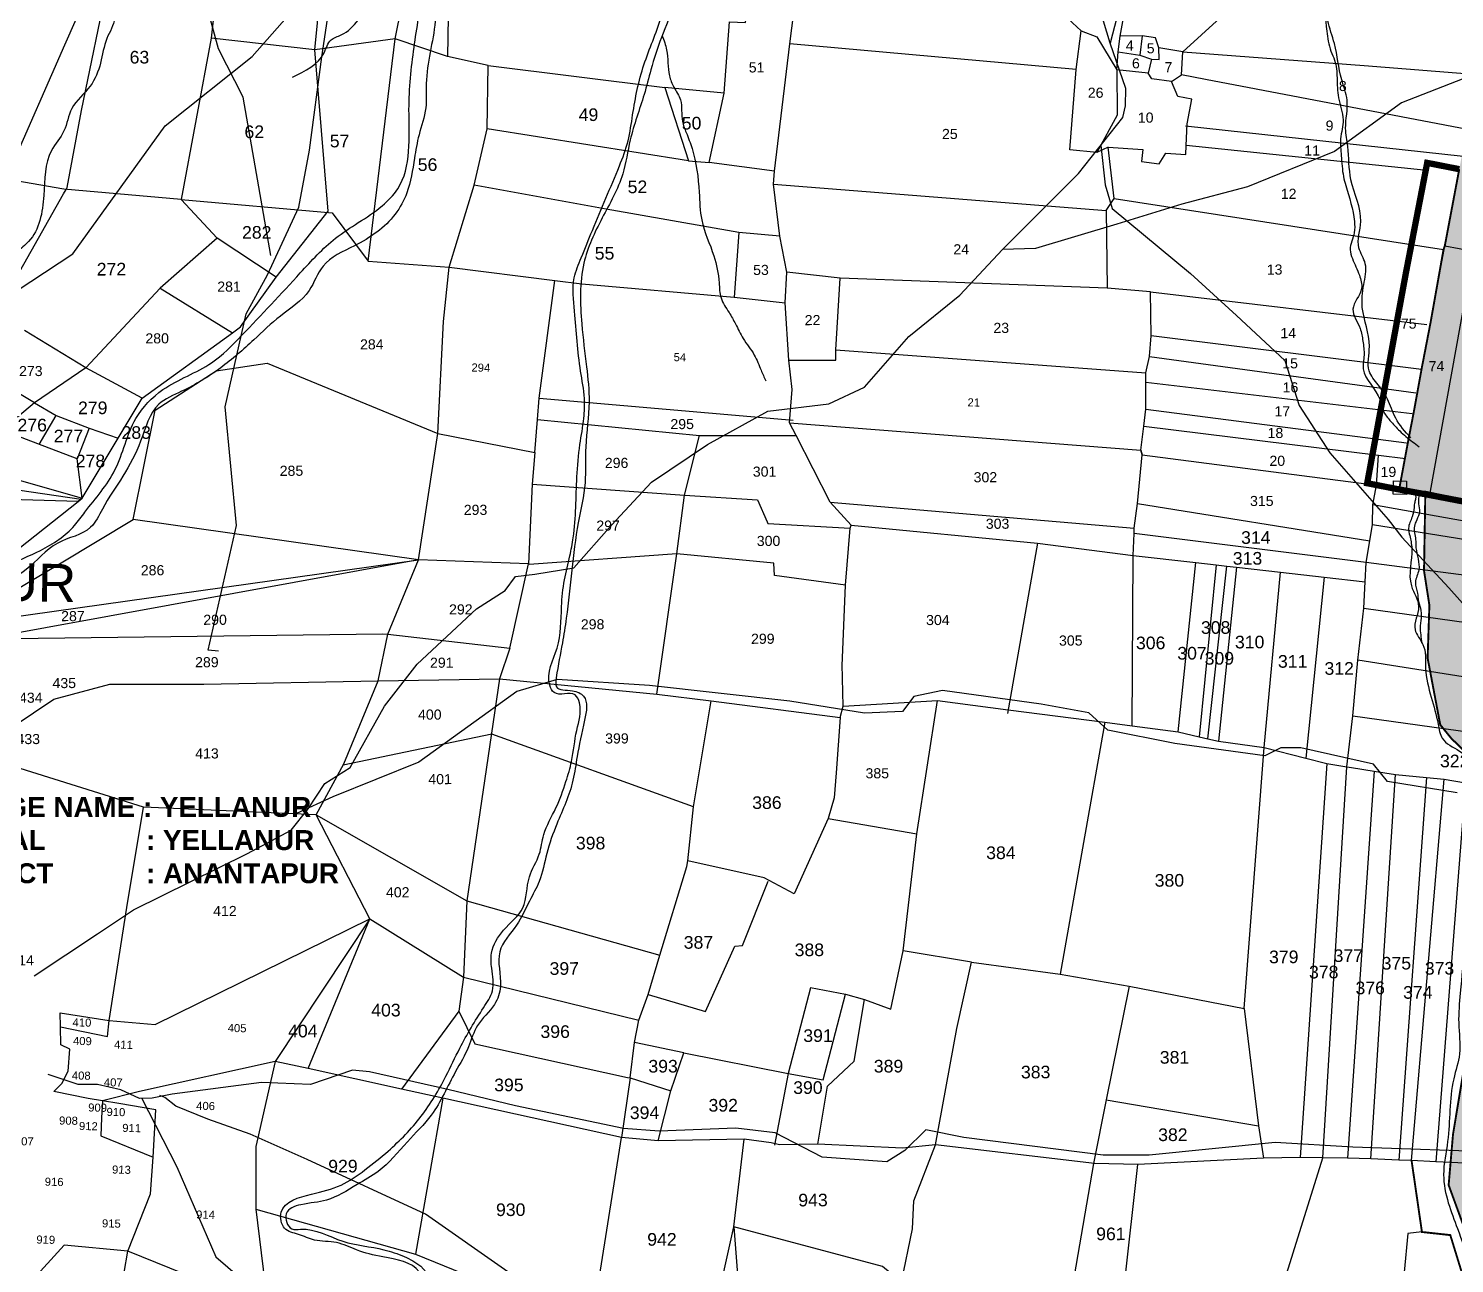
# Model space of a CAD drawing. Header units: inches. Extents: x 182366 to 215308, y 1619047 to 1632624.
# Drawn here: x 185116 to 187374, y 1626081 to 1628037 of the extents above; entities that cross this region are included whole.
import ezdxf
from ezdxf.enums import TextEntityAlignment as Align

# ---------------------------------------------------------------- set-up
doc = ezdxf.new("R2010")
doc.units = ezdxf.units.IN
doc.header["$MEASUREMENT"] = 0
doc.linetypes.add('HIDDEN2', pattern=[0.1875, 0.125, -0.0625])
for name, color, linetype in [('PLOT', 7, 'Continuous'), ('PLOT NO', 7, 'Continuous'), ('PLOTS', 7, 'Continuous'), ('PLOTS NO', 7, 'Continuous'), ('ROAD', 1, 'Continuous'), ('STREAM', 4, 'Continuous'), ('TEXT', 1, 'Continuous'), ('VILLAGE BOUNDARY', 5, 'Continuous'), ('VILLAGE BOUNDRY STONES', 1, 'Continuous'), ('WUA2', 3, 'Continuous')]:
    doc.layers.add(name, color=color, linetype=linetype)
doc.styles.get("Standard").update_dxf_attribs({"font": 'arial.ttf'})
pattern_1 = [(45, (0, 0), (-0.088388347648, 0.088388347648), [])]

msp = doc.modelspace()

# ---------------------------------------------------------------- hatches: boundary and pattern name
at = {"layer": 'PLOTS NO', "true_color": 0xa953a0}
h = msp.add_hatch(dxfattribs=at)
h.set_pattern_fill('ANSI31', color=215)
h.set_pattern_definition(pattern_1)
h.paths.add_polyline_path([(188071.8, 1627160.1), (187960.7, 1627178.8), (187892.1, 1627190.6), (187859.8, 1627195.8), (187790.5, 1627207.6), (187704, 1627226.2), (187660.3, 1627234.4), (187581.4, 1627250.8), (187559.9, 1627254.8), (187475.2, 1627272.7), (187421.6, 1627281.7), (187334.3, 1627298.5), (187286.5, 1627307.7), (187295.6, 1627356.6), (187300.3, 1627381.9), (187309.2, 1627427.8), (187315.4, 1627461.9), (187322.1, 1627498.9), (187336.2, 1627571.9), (187356.7, 1627687.4), (187358.7, 1627693), (187381.6, 1627814.6), (187385.5, 1627835.4), (187414.3, 1627987), (187429.3, 1628067.3), (187405.4, 1628127), (187408.2, 1628147.5), (187321.9, 1628169.2), (187144.4, 1628212.7), (187146.1, 1628260.8), (187136.6, 1628287.9), (187129.5, 1628294.3), (187154.9, 1628340.6), (187172.9, 1628384.7), (187190.5, 1628409.1), (187258.4, 1628407.4), (187285.5, 1628412.8), (187308.3, 1628460.3), (187325, 1628535.2), (187354.9, 1628579.8), (187345, 1628651.1), (187338.6, 1628689.4), (187346.7, 1628723.2), (187362.5, 1628816.4), (187348.8, 1628851.4), (187331.7, 1628864.3), (187322.1, 1628918.9), (187307.1, 1628939.4), (187314.3, 1628992.1), (187340.3, 1629032.4), (187353.3, 1629057.4), (187377.8, 1629085.1), (187423.3, 1629060.2), (187529, 1629000.5), (187589.7, 1628966.5), (187617.1, 1628951.5), (187645.4, 1628936.6), (187681.1, 1628923.5), (187723.1, 1628909.6), (187742.8, 1628893.8), (187775.8, 1628875.3), (187863.7, 1628818.5), (187926.2, 1628784.7), (187976.9, 1628751.8), (188034.5, 1628689.6), (188126.9, 1628604.2), (188135.8, 1628580.4), (188153.1, 1628582.5), (188164.4, 1628554.3), (188196.5, 1628545.2), (188195.3, 1628537.2), (188296.3, 1628504.8), (188292, 1628480.2), (188268, 1628359.9), (188255.3, 1628278.3), (188267.9, 1628251.8), (188264.3, 1628235), (188253.7, 1628167.3), (188245.3, 1628142.8), (188241.4, 1628131.2), (188207.2, 1628129.4), (188201.3, 1628091.3), (188173.8, 1628093.1), (188171, 1628072.7), (188111.6, 1628082.3), (188110.3, 1628052.8), (188163.3, 1628020.5), (188211, 1628013.8)])
at = {"layer": 'PLOTS NO', "true_color": 0xafd9aa}
h = msp.add_hatch(dxfattribs=at)
h.set_pattern_fill('ANSI31', color=9)
h.set_pattern_definition(pattern_1)
h.paths.add_polyline_path([(187859.9, 1625434.1), (187587.3, 1625495.1), (187415.8, 1625529.8), (187401.5, 1625534.1), (187408.6, 1625557.7), (187412.4, 1625590.3), (187416, 1625620.2), (187419.9, 1625652.5), (187424.3, 1625689.6), (187429.1, 1625729.8), (187445.1, 1625762.6), (187437.2, 1625800.7), (187435.6, 1625838.7), (187439.6, 1625891.3), (187425.9, 1625935.9), (187412.1, 1625980.8), (187395.9, 1626033.4), (187399.1, 1626070.5), (187392.3, 1626129.8), (187364.8, 1626205.2), (187371.7, 1626285.6), (187392.4, 1626410.5), (187392.4, 1626490.8), (187399.7, 1626562.7), (187402.5, 1626695.1), (187413.9, 1626797.1), (187413.9, 1626838), (187407.8, 1626875.6), (187369.3, 1626912.5), (187351.5, 1626934.4), (187331.5, 1627040), (187334.3, 1627123.9), (187325.8, 1627178.5), (187327.9, 1627303.7), (187635.9, 1627238.8), (187831.9, 1627200.9), (188018.4, 1627168.9), (188160.1, 1627150.2), (188350.7, 1627150.6), (188379.1, 1627152.7), (188406.6, 1627350.7), (188586.5, 1627345.4), (188585.7, 1627314.6), (188572.5, 1627189), (188564.7, 1627112.7), (188481.6, 1627008.6), (188418.2, 1626933.7), (188358, 1626864), (188293.5, 1626793.5), (188269.4, 1626753), (188245, 1626706.8), (188182.4, 1626592.2), (188156.7, 1626551.3), (188155.1, 1626426.5), (188149.9, 1626153.6), (188106.5, 1626152.7), (188036.6, 1626158), (188033.9, 1626158.3), (187991.2, 1626161.5), (187976.3, 1626162.6), (187957.2, 1626164.1), (187940.1, 1626165.4), (187815.7, 1626180.6), (187773.3, 1626191.8), (187728.7, 1626199.7), (187686, 1626207.3), (187634.5, 1626216.5), (187569, 1626225), (187566.1, 1626007), (187720, 1625988.9), (187707.1, 1625923.4), (187706.5, 1625913.6), (187700.1, 1625898.3), (187682.3, 1625867.7), (187671, 1625833.5), (187663.5, 1625810.8), (187655.6, 1625775.6), (187649.4, 1625762.3), (187643.9, 1625738.2), (187641.6, 1625728), (187632.9, 1625689.7), (187623.4, 1625652.6), (187619.8, 1625638.2), (187614.6, 1625617.6), (187613.2, 1625603), (187872.4, 1625535.6), (187874.1, 1625534.7)])

# ---------------------------------------------------------------- linework, layer by layer
at = {"layer": 'PLOT'}
for points in [[(187460.7, 1627980.4), (187404.3, 1627684.9), (187334.3, 1627298.5)], [(187286.4, 1627307.2), (187358.7, 1627693), (187381.6, 1627814.6)], [(187358.7, 1627693), (187404.3, 1627684.9)]]:
    msp.add_lwpolyline(points, dxfattribs=at)
at = {"layer": 'PLOTS'}
for points in [[(185003.4, 1627137.2), (185194.6, 1627288.4), (185200.7, 1627293.3), (185257.8, 1627388.3), (185296, 1627451.8), (185438.9, 1627555.6), (185451.5, 1627564.9), (185507.9, 1627643.7), (185590.3, 1627748.2), (185569.3, 1628003.5), (185611.1, 1628426.4), (186037.4, 1629103.2)], [(185851.7, 1629099.1), (185451.9, 1628446.2), (185405.3, 1628022.3)], [(187439.1, 1627869), (186980, 1627956.9), (186941.5, 1627964.3), (186943.6, 1628000.3), (186906.1, 1628007), (186900.8, 1628022.8), (186879.3, 1628025.8), (186844.8, 1628025.2), (186869.4, 1628162.8), (186890.4, 1628341.7), (186903.1, 1628749.5)], [(185930.7, 1628603.6), (186021.7, 1628563.8), (186219.5, 1628505.8), (186249.1, 1628498.5), (186252.9, 1628491.8), (186332.1, 1628456.5), (186499.9, 1628284), (186699.8, 1628248.4), (186797.9, 1628198.9), (186869.4, 1628162.8), (186972.1, 1628140.2), (187150.7, 1628189.6), (186943.6, 1628000.3), (187230.9, 1627978.8), (187410.6, 1627964.4)], [(185056.6, 1627573.2), (185171.2, 1627775.3), (185175.4, 1627782.6), (185177.1, 1627785.6), (185199.9, 1627907.8), (185242.7, 1628115), (185312.2, 1628417.5), (185325.6, 1628468.4)], [(185654, 1627669), (185696.5, 1628021.2), (185760.3, 1628338.1)], [(185831.2, 1628287.7), (185783.1, 1628213.8), (185779.5, 1627993.3)], [(186297.3, 1627811.6), (186193.8, 1627825.2), (186217.5, 1627934.8), (186225.9, 1628048), (186251.4, 1628046.9), (186263.9, 1628131.4), (186279.2, 1628192.3)], [(186111, 1626983), (186142.3, 1627205.2), (186154.5, 1627298.3), (186178.4, 1627392.5), (186331.4, 1627392.7), (186321.1, 1627412.7), (186325.2, 1627465.4), (186319.9, 1627512.1), (186314.2, 1627602.8), (186316.7, 1627651.2), (186305.9, 1627708.4), (186295.4, 1627791), (186297.3, 1627811.6), (186321.3, 1628013.2), (186342.2, 1628175)], [(186755.2, 1628059.1), (186782.9, 1628033.8), (186807.8, 1628024), (186839.5, 1627971.8), (186839.7, 1627900.3), (186807.6, 1627841.1), (186764.9, 1627845.1), (186774.7, 1627972.3), (186782.9, 1628033.8)], [(185571.2, 1626791.6), (185615, 1626872.5), (185669.7, 1627003.8), (185685.1, 1627078.2), (185733.4, 1627195.9), (185764.1, 1627395.6), (185773.3, 1627573.4), (185782, 1627659.2), (185821.6, 1627789.4), (185842.2, 1627878.7), (185843.8, 1627979.1), (185779.5, 1627993.3), (185696.5, 1628021.2), (185569.3, 1628003.5), (185405.3, 1628022.3), (185357.5, 1627766.4), (185171.9, 1627782.9), (184955.2, 1627820.6)], [(186925.7, 1627953.7), (186894.6, 1627957.6), (186888.7, 1627966.8), (186839.5, 1627971.8), (186841.3, 1628000.5), (186844.8, 1628025.2)], [(186879.3, 1628025.8), (186875.7, 1627995.4)], [(186774.7, 1627972.3), (186321.3, 1628013.2)], [(186841.3, 1628000.5), (186875.7, 1627995.4), (186894.4, 1627989), (186888.7, 1627966.8)], [(186894.4, 1627989), (186906.2, 1627988.3), (186906.1, 1628007)], [(185843.8, 1627979.1), (186123.3, 1627944)], [(186825.8, 1627849.5), (186880.3, 1627845.9), (186878.2, 1627826.8), (186906.3, 1627823.2), (186916.7, 1627839.8), (186948.4, 1627837.9), (186949.4, 1627852.2), (186950.7, 1627886.7), (186958, 1627925.7), (186935.8, 1627929.7), (186925.7, 1627953.7), (186941.5, 1627964.3)], [(186217.5, 1627934.8), (186123.3, 1627944), (186161.2, 1627828), (186193.8, 1627825.2)], [(186948.1, 1627883.3), (187387.6, 1627835.2)], [(186161.2, 1627828), (185842.2, 1627878.7)], [(186295.4, 1627791), (186822.2, 1627749.2), (186835, 1627768), (186825.8, 1627849.5), (186807.6, 1627841.1)], [(187330.5, 1627812.7), (187330.5, 1627812.7), (186949.4, 1627852.2)], [(186241, 1627714.1), (186030.4, 1627751.1), (185821.6, 1627789.4)], [(185357.5, 1627766.4), (185597, 1627745.2), (185654, 1627669), (185782, 1627659.2), (185949.5, 1627638.1), (185992.1, 1627632.8), (186233.5, 1627611.8), (186314.2, 1627602.8)], [(185507.9, 1627643.7), (185414.7, 1627705.2), (185357.5, 1627766.4)], [(186822.2, 1627749.2), (186824, 1627626.1)], [(186835, 1627768), (187356.7, 1627687.4)], [(185414.7, 1627705.2), (185324.5, 1627626), (185206.9, 1627499.9), (185125.1, 1627444.2), (185098.4, 1627421.6)], [(186305.9, 1627708.4), (186241, 1627714.1), (186233.5, 1627611.8)], [(184949.6, 1627050.6), (185002.2, 1627092.5), (185167.4, 1627191.1), (185281.8, 1627259.4), (185316.2, 1627432.8), (185413.3, 1627494.9), (185494, 1627507.3), (185764.1, 1627395.6), (185917.5, 1627365.6), (185921.9, 1627418.3), (185924.7, 1627451.8), (185949.5, 1627638.1)], [(186863.5, 1626932.7), (186865, 1627202.8), (186866.6, 1627237.3), (186867, 1627246), (186871.9, 1627285.2), (186879.7, 1627362.3), (186877.6, 1627369.4), (186882.2, 1627407.3), (186885.5, 1627434.5), (186885.3, 1627476.7), (186885.2, 1627492.1), (186891, 1627518), (186893.6, 1627550.6), (186892.9, 1627620.4), (186824, 1627626.1), (186401.3, 1627641.9), (186316.7, 1627651.2)], [(186319.9, 1627512.1), (186394.3, 1627511.8), (186394.3, 1627528.6), (186401.3, 1627641.9)], [(185324.5, 1627626), (185438.9, 1627555.6)], [(186892.9, 1627620.4), (187330.4, 1627568.3)], [(185296, 1627451.8), (185206.9, 1627499.9), (185109.5, 1627559.3)], [(187321.7, 1627497.5), (186893.6, 1627550.6)], [(186394.3, 1627528.6), (186885.2, 1627492.1)], [(185125.1, 1627444.2), (185049.2, 1627490), (185028.3, 1627515.6), (184942.9, 1627442.6), (184876.8, 1627490.2)], [(186891, 1627518), (187312.9, 1627460.4)], [(187306.8, 1627427.1), (186885.3, 1627476.7)], [(185125.1, 1627444.2), (185159.9, 1627424.6), (185211.9, 1627404.2), (185257.8, 1627388.3)], [(185924.7, 1627451.8), (186326.8, 1627417)], [(186885.5, 1627434.5), (187298.2, 1627381.1)], [(185133, 1627378.6), (185159.9, 1627424.6)], [(185921.9, 1627418.3), (186178.4, 1627392.5)], [(186321.1, 1627412.7), (186877.6, 1627369.4), (186879.7, 1627362.3), (187250.6, 1627313.8), (187288.3, 1627307.4)], [(184927.5, 1627371.8), (185200.7, 1627293.3), (185192.8, 1627355.9), (185130.5, 1627379.6), (185077, 1627399.9)], [(185211.9, 1627404.2), (185192.8, 1627355.9)], [(185913.3, 1627315.7), (186154.5, 1627298.3), (186270.1, 1627290.9), (186285.7, 1627256), (186286.7, 1627253.2), (186417.3, 1627245.8), (186418.4, 1627250.6), (186385.2, 1627287.2), (186331.4, 1627392.7)], [(186882.2, 1627407.3), (187253.5, 1627361.7)], [(185917.5, 1627365.6), (185913.3, 1627315.7), (185907.5, 1627189.4), (185733.4, 1627195.9), (185281.8, 1627259.4)], [(184920.5, 1627356), (184939.7, 1627330), (185199.1, 1627292)], [(187203.8, 1626868), (187213.3, 1626948.5), (187221.2, 1627037), (187230.6, 1627119), (187232.7, 1627161), (187234.1, 1627191.3), (187239.8, 1627225.7), (187244, 1627251.7), (187244.9, 1627283.1), (187250.6, 1627313.8), (187253.5, 1627361.7), (187296.4, 1627356.5)], [(185200.7, 1627293.3), (185194.6, 1627288.4), (184960.6, 1627294.9), (184934.7, 1627299.9), (184939.7, 1627330), (184916.3, 1627333.4), (184907.9, 1627298.7)], [(186385.2, 1627287.2), (186867, 1627246)], [(186871.9, 1627285.2), (187239.8, 1627225.7)], [(187575.3, 1627223.8), (187244.9, 1627283.1)], [(187244, 1627251.7), (187572.6, 1627199)], [(186404.3, 1627027.6), (186409.5, 1627155.7), (186417.3, 1627245.8)], [(186418.4, 1627250.6), (186713.5, 1627221.9), (186865, 1627202.8), (186964.6, 1627191.5), (186996.9, 1627187.8), (187013.5, 1627185.9), (187028.9, 1627184.2), (187098.3, 1627176.3), (187167.9, 1627168.5), (187232.7, 1627161.1)], [(187234.1, 1627191.3), (186866.6, 1627237.3)], [(186713.5, 1627221.9), (186666.3, 1626952.2)], [(185002.2, 1627092.5), (185733.4, 1627195.9), (185046.6, 1627070.8), (185002.2, 1627092.5)], [(185046.6, 1627070.8), (185677, 1627078.7), (185685.1, 1627078.2), (185877.9, 1627055.6), (185907.5, 1627189.4)], [(186409.5, 1627155.7), (186297, 1627170.8), (186296.2, 1627190.2), (186142.3, 1627205.2), (185908.5, 1627188.3)], [(186936.3, 1626923.2), (186964.6, 1627191.5)], [(186996.9, 1627187.8), (186969.5, 1626915.1)], [(186983.4, 1626912.1), (187013.5, 1627185.9)], [(187028.9, 1627184.2), (187000.5, 1626908.4)], [(187567.1, 1627148.4), (187234.1, 1627191.3)], [(187072.7, 1626898.4), (187098.3, 1627176.3)], [(187167.9, 1627168.5), (187138.6, 1626881.6)], [(187230.6, 1627119), (187563.3, 1627072.5)], [(185877.9, 1627055.6), (185861.9, 1627007.3), (185810, 1626655.4), (185804.9, 1626534.5), (185797.3, 1626480.6), (185706.5, 1626357.2)], [(186405.7, 1626963.8), (186404.2, 1627030.3)], [(187554.7, 1626984), (187221.2, 1627037)], [(185091.8, 1626931.9), (185156.1, 1626975.1), (185244.8, 1626998.8), (185393.3, 1626998.9), (185669.7, 1627003.8), (185861.9, 1627007.3), (186111, 1626983), (186196.9, 1626972.1), (186401.3, 1626946.1), (186405.7, 1626963.8), (186555.3, 1626972.9), (186667.4, 1626958.3), (186820.5, 1626938.3), (186863.5, 1626932.7), (186936.3, 1626923.2), (186969.5, 1626915.1), (186983.4, 1626912.1), (187000.5, 1626908.4), (187072.7, 1626898.4), (187138.6, 1626881.6), (187172, 1626873.1), (187203.8, 1626868), (187211.2, 1626866.8), (187246.7, 1626861.1), (187280.4, 1626855.7), (187329.9, 1626851), (187357.5, 1626848.4), (187391.4, 1626842.3)], [(186401.3, 1626946.1), (186394.9, 1626858.3), (186391.6, 1626818.7), (186382, 1626785.7), (186328.4, 1626666.8), (186281, 1626691.7), (186160.2, 1626719.1), (186168.7, 1626804.2), (186196.9, 1626972.1)], [(186498.2, 1626051.4), (186515.8, 1626135.7), (186517.7, 1626180.3), (186552.1, 1626269), (186586.1, 1626453.3), (186609.3, 1626558.1), (186501, 1626576.5), (186522.5, 1626761.8), (186555.3, 1626972.9)], [(186820.5, 1626938.3), (186749.5, 1626539.2)], [(187213.3, 1626948.5), (187546.8, 1626902.1)], [(186168.7, 1626804.2), (185849.4, 1626919.3), (185614.4, 1626870.3)], [(187041.1, 1626484.8), (187072.7, 1626898.4)], [(185221, 1625796.5), (185273, 1626100.4), (185309.1, 1626191.1), (185313.1, 1626249.6), (185317.6, 1626324.4), (185259, 1626334.2), (185233.1, 1626338.5), (185210.3, 1626342.3), (185156.1, 1626353.3), (185168.6, 1626366), (185178.5, 1626385.8), (185181.3, 1626420.5), (185167.1, 1626427.3), (185166.4, 1626456.1), (185165.9, 1626477.9), (185243.8, 1626466.2), (185271.7, 1626644.7), (185298.2, 1626804.1), (185121.3, 1626859.4), (185072.8, 1626874.6)], [(187172, 1626873.1), (187129.8, 1626249.1)], [(187165.6, 1626248.4), (187203.8, 1626868)], [(187246.7, 1626861.1), (187204.8, 1626247.6)], [(187241.4, 1626246.9), (187280.4, 1626855.7)], [(187329.9, 1626851), (187285.8, 1626244.9)], [(187306.1, 1626244), (187357.5, 1626848.4)], [(187391.4, 1626842.3), (187344.6, 1626242.2)], [(185166.4, 1626456.1), (185241.2, 1626440.6), (185243.8, 1626466.2), (185316.4, 1626459.4), (185656.3, 1626626.8), (185571.2, 1626791.6), (185298.2, 1626804.1)], [(185571.2, 1626791.6), (185810, 1626655.4), (186115.8, 1626569.2), (186158.6, 1626709.7), (186160.2, 1626719.1)], [(186382, 1626785.7), (186522.5, 1626761.8)], [(186096.9, 1626507.2), (186187.9, 1626480.1), (186234.5, 1626583.9), (186246.3, 1626585), (186287.1, 1626686.6)], [(185656.3, 1626626.8), (185506.5, 1626401.2)], [(185558.8, 1626389.7), (185656.3, 1626626.8), (185804.9, 1626534.5), (186082.4, 1626466.4)], [(186153.7, 1626414.7), (186318.6, 1626382), (186374.4, 1626371.9), (186409.8, 1626507.8), (186439.9, 1626499.1), (186481.7, 1626483.9), (186501, 1626576.5)], [(186064.2, 1626375.9), (186068.6, 1626375), (186075.3, 1626431.2), (186082.4, 1626466.4), (186096.9, 1626507.2), (186115.8, 1626569.2)], [(186609.3, 1626558.1), (186749.5, 1626539.2), (186858.8, 1626520.4), (187041.1, 1626484.8), (187063.8, 1626299.2), (187071.7, 1626248)], [(186409.6, 1626507), (186354.4, 1626517.5), (186318.6, 1626382), (186297.1, 1626268.6)], [(186858.8, 1626520.4), (186822.7, 1626340.5), (186802.4, 1626239.6), (186771.6, 1626061.4), (186754.5, 1625975), (186777.2, 1625947), (186748.9, 1625863.7), (186690.8, 1625880.9), (186627.3, 1625960.8), (186576.5, 1625984.6)], [(186365.8, 1626269.8), (186381.2, 1626361.8), (186423.3, 1626401.5), (186439.9, 1626499.1)], [(185797.3, 1626480.6), (185822.6, 1626429.2), (186064.2, 1626375.9)], [(186113.1, 1626275.1), (186133.3, 1626354.3), (186153.7, 1626414.7), (186075.3, 1626431.2)], [(187437.6, 1626237.9), (187344.6, 1626242.2), (187306.1, 1626244), (187285.8, 1626244.9), (187241.4, 1626246.9), (187204.8, 1626247.6), (187165.6, 1626248.4), (187129.8, 1626249.1), (187071.7, 1626248), (186872.7, 1626237.9), (186803.8, 1626239.5), (186552.1, 1626269), (186499.7, 1626263.9), (186365.8, 1626269.8), (186305.4, 1626268.8), (186292.1, 1626272), (186249.1, 1626278), (186113.1, 1626275.1), (186055, 1626280.5), (185772, 1626342.8), (185706.5, 1626357.2), (185558.8, 1626389.7), (185506.5, 1626401.2), (185291.8, 1626353.7), (185233.1, 1626338.5), (185231.7, 1626311.6), (185230.3, 1626283.2), (185313.1, 1626249.6)], [(185506.5, 1626401.2), (185475.7, 1626266.1), (185476, 1626166.9), (185495.9, 1626002.6)], [(186068.6, 1626375), (186055, 1626280.5)], [(186068.6, 1626375), (186133.3, 1626354.3)], [(185772, 1626342.8), (185728.8, 1626095.6)], [(186822.7, 1626340.5), (187063.8, 1626299.2)], [(185476, 1626166.9), (185728.8, 1626095.6), (185893.5, 1626028.5), (186007.2, 1625988.4), (186010, 1625997), (186055, 1626280.5)], [(186188.6, 1625939.4), (186232.7, 1626139.2), (186249.1, 1626278)], [(187194.5, 1625812.5), (187033.1, 1625862.4), (186840.7, 1625927.1), (186851.6, 1626048.1), (186872.7, 1626237.9)], [(186930.1, 1625499.7), (186982.8, 1625695.2), (187000.9, 1625754.5), (187033.1, 1625862.4), (187071.6, 1625947.3), (187165.6, 1626248.4)], [(186232.7, 1626139.2), (186249.6, 1625919.7)], [(186499, 1625747.9), (186576.5, 1625984.6), (186519.2, 1626014.7), (186498.2, 1626051.4), (186468.2, 1626076.3), (186232.7, 1626139.2)], [(187322.5, 1626130.9), (187300.4, 1626128.7), (187294.3, 1626067.1), (187236.4, 1626065.9), (187236.4, 1625887.8), (187222.2, 1625867.7), (187194.5, 1625812.5), (187150.4, 1625596.5), (187099.9, 1625417.5), (187099.2, 1625414.9)], [(185361.9, 1626064.8), (185273, 1626100.4), (185172.2, 1626110.1), (185119, 1626051.2)]]:
    msp.add_lwpolyline(points, dxfattribs=at)
at = {"layer": 'PLOTS', "const_width": 3}
msp.add_lwpolyline([(187306.1, 1626244), (187322.5, 1626130.9), (187367.4, 1626126), (187412.1, 1625980.8), (187424.7, 1625939.9), (187439.6, 1625891.3), (187435.6, 1625838.7), (187437.2, 1625800.7), (187445.1, 1625762.6), (187429.1, 1625729.8), (187424.3, 1625689.6), (187419.9, 1625652.5), (187416, 1625620.2), (187412.4, 1625590.3), (187408.6, 1625557.7), (187401.5, 1625534.1), (187415.8, 1625529.8), (187587.3, 1625495.1), (187859.9, 1625434.1)], dxfattribs=at)
at = {"layer": 'ROAD'}
for points in [[(185499.5, 1627678), (185455.7, 1627928.7), (185416.5, 1628005), (185399.2, 1628069.2), (185395, 1628151.8), (185467.3, 1628400.5), (185437.8, 1628492.9), (185394.4, 1628591.3), (185385, 1628853), (185451.5, 1629020.7), (185477.5, 1629205.9)], [(185007.7, 1627563.1), (185186.2, 1627680.7), (185332.3, 1627883.5), (185470, 1627992.9), (185572.8, 1628110.1), (185609.1, 1628131.8), (185712.6, 1628321.3), (185740.2, 1628397.8), (185857.8, 1628578.5), (186026.2, 1628825.9), (186106.6, 1628898.8), (186154.6, 1628921.1), (186215.7, 1629011.4), (186283.7, 1629092.5)], [(186867.1, 1628770.7), (186862.1, 1628626.1), (186871.8, 1628506.3), (186882.7, 1628423.2), (186880.7, 1628325.5), (186856.4, 1628179.8), (186846, 1628081.4), (186828.8, 1628014.2)], [(185415.8, 1628561.8), (185300.2, 1628298.6), (185172.9, 1628011.3), (185086.6, 1627814.8), (184983.5, 1627710.3), (184936.9, 1627623.4), (184893.2, 1627495.2), (184869.7, 1627443.3)], [(185125, 1626536.9), (185225, 1626603.2), (185282, 1626641.5), (185462.8, 1626730.5), (185531.8, 1626767.4), (185558.9, 1626801.3), (185584.9, 1626841.5), (185625.4, 1626866.5), (185679.6, 1626963.9), (185731.3, 1627030.3), (185825.1, 1627118.3), (185870.7, 1627147.2), (185887, 1627169.2), (185917.8, 1627173.1), (185979.2, 1627182.9), (186039.1, 1627250.9), (186102.3, 1627319), (186191, 1627378.7), (186286.4, 1627431.1), (186383.5, 1627442.7), (186439.5, 1627469.2), (186510.1, 1627549.7), (186590.6, 1627614.9), (186658.5, 1627687.3), (186778.7, 1627807.9), (186848.9, 1627896.7), (186852.9, 1627914.7), (186853.4, 1627942.3), (186828.8, 1628014.2), (186783.1, 1628166.5)], [(185416.9, 1627051), (185400.2, 1627052.8), (185445.5, 1627250.2), (185427.3, 1627438.3), (185460.5, 1627585.2), (185494.2, 1627647.3), (185544, 1627754.3), (185560.9, 1627844.6), (185580.2, 1627992.4), (185598.9, 1628116.4), (185614.9, 1628160.2)], [(187445.5, 1627948.9), (187388.6, 1627958.5), (187290.3, 1627919.5), (187183.9, 1627842.5), (187046.5, 1627786.6), (186942.3, 1627759.4), (186839.4, 1627727.3), (186710.6, 1627689), (186658.5, 1627687.3)], [(186813.8, 1627852.3), (186820.7, 1627789.6), (186832, 1627752.1), (186955.9, 1627649.5), (187028.6, 1627582.8), (187105.3, 1627511.5), (187128.1, 1627440.3), (187176.9, 1627365.4), (187236, 1627297.9), (187268.8, 1627259.5), (187290.8, 1627231.8), (187365.3, 1627151.6), (187530.1, 1626965.9)], [(187378.1, 1626826.7), (187267.8, 1626844.8), (187246, 1626872), (187130.8, 1626898.1), (187099, 1626898), (187073.5, 1626885.4), (186931.3, 1626904.5), (186824.9, 1626926.1), (186795.1, 1626953.3), (186719.4, 1626967), (186563.1, 1626988.5), (186518, 1626979.4), (186499.9, 1626955.3), (186439.5, 1626952.9), (186321.6, 1626972), (186099.3, 1626996.9), (185952.9, 1627006.3), (185889.4, 1626987.3), (185734, 1626875.1), (185598, 1626820.5), (185540.1, 1626794.1)], [(187457.5, 1626256.7), (187213.3, 1626265.1), (187090.3, 1626272.7), (186890.4, 1626252.8), (186817.8, 1626252.7), (186596.8, 1626280.6), (186536.7, 1626292.6), (186503.8, 1626260), (186475.1, 1626242.1), (186372.9, 1626249.2), (186298.5, 1626288), (186235.8, 1626295.3), (186114.4, 1626290.5), (186058.2, 1626294.7), (185887.2, 1626331), (185779.7, 1626356.6), (185655.9, 1626384.7), (185628.8, 1626387.3), (185562.3, 1626364.5), (185484.8, 1626367.8), (185343.1, 1626349.5), (185311.9, 1626342.7), (185291.7, 1626342.5), (185261.9, 1626356.3), (185224.9, 1626364.5), (185194.4, 1626364.3), (185146.8, 1626380.5)], [(185294.7, 1626343.2), (185350.8, 1626234.3), (185412.5, 1626091.7), (185522.9, 1625996.5)], [(187386.7, 1625246.8), (187340.7, 1625268.2), (187305.7, 1625286.3), (187175.4, 1625364.4), (187085.6, 1625414.7), (186896.1, 1625511.8), (186735.2, 1625608.7), (186633.1, 1625672), (186530.8, 1625738.5), (186386.4, 1625827.3), (186315.1, 1625867.4), (186258.2, 1625911.3), (186137.1, 1625950.9), (186034.8, 1625983), (185984.4, 1626003.1), (185874.9, 1626068), (185744.7, 1626158.9), (185557.3, 1626245.9), (185467, 1626286), (185399.9, 1626309.6), (185349.2, 1626330.3), (185331.9, 1626344), (185324, 1626347.3)]]:
    msp.add_lwpolyline(points, dxfattribs=at)
at = {"layer": 'STREAM'}
msp.add_open_spline([(182562.3, 1625413.6), (182575.2, 1625414.7), (182617.8, 1625418.1), (182701.6, 1625421.3), (182795.5, 1625434.4), (182894.5, 1625438.9), (182964.1, 1625465.4), (183034.3, 1625459.5), (183111.2, 1625507), (183201.3, 1625530.3), (183311.9, 1625542.6), (183326.9, 1625620), (183409.4, 1625608.6), (183470.9, 1625638.3), (183524.8, 1625657.8), (183547.5, 1625699.1), (183589.3, 1625730.3), (183644.8, 1625762.6), (183704.2, 1625803.6), (183757.6, 1625839.9), (183812.6, 1625859.8), (183852.4, 1625892), (183873.8, 1625931.6), (183917.7, 1625958.6), (183972.4, 1625999), (184037.7, 1626040.3), (184074, 1626107), (184108, 1626150.1), (184161.7, 1626187.9), (184209.3, 1626207.3), (184268.8, 1626230), (184271.1, 1626275.3), (184308.3, 1626303.8), (184346.2, 1626326.6), (184397.8, 1626351.1), (184448.1, 1626335.3), (184474.7, 1626304.9), (184511.4, 1626297.8), (184547, 1626317.4), (184573.7, 1626371), (184634.4, 1626409.1), (184681.8, 1626480.6), (184711.4, 1626537.8), (184731.3, 1626591.1), (184754, 1626647.2), (184760.4, 1626715.3), (184780.5, 1626787), (184794.1, 1626852.9), (184823.8, 1626910.9), (184847.5, 1626958.6), (184892, 1626997.5), (184915.3, 1627084.3), (185012.5, 1627097.1), (185049.9, 1627178.1), (185123.9, 1627200.3), (185181.7, 1627238.6), (185215.8, 1627286.5), (185260.8, 1627336), (185275.1, 1627415.7), (185332.7, 1627475.4), (185402.6, 1627498.5), (185470.5, 1627568.5), (185533.3, 1627635.7), (185591.5, 1627700), (185638.9, 1627730.5), (185674.2, 1627753), (185724.5, 1627804.7), (185714.4, 1627901.9), (185724.9, 1628005.5), (185739.5, 1628087.1), (185747, 1628143.8), (185746.7, 1628209.7), (185762.3, 1628289.6), (185822.5, 1628365), (185855.5, 1628433.8), (185912.6, 1628508), (185953.5, 1628602.6), (186020.4, 1628688.5), (186058.2, 1628773.9), (186107, 1628832.2), (186156.8, 1628884.7), (186226.8, 1628867.7), (186292.5, 1628901.6), (186373.6, 1628891.2), (186439.6, 1628874.5), (186498.7, 1628847.8), (186554.1, 1628834.7), (186598.3, 1628820.1), (186635.2, 1628795.6), (186681.2, 1628786.1), (186729, 1628764.4), (186778.8, 1628747.1), (186817.6, 1628723.7), (186848.3, 1628719.8), (186867.5, 1628717), (186885.7, 1628719.5), (186905.5, 1628724.2), (186930.9, 1628737.1), (186941.7, 1628754.5), (186949, 1628766.3)], degree=3, knots=[1009.301592, 1009.301592, 1009.301592, 1009.301592, 1047.9218, 1137.61407, 1260.571966, 1332.476282, 1433.628974, 1479.114351, 1537.907126, 1692.629256, 1782.571677, 1812.803691, 1901.569815, 1966.817296, 2029.665102, 2061.703251, 2103.771608, 2184.034693, 2254.956049, 2320.127168, 2376.847277, 2429.336253, 2469.519515, 2508.728851, 2580.424217, 2676.56389, 2732.656145, 2805.717201, 2839.089896, 2927.757425, 2965.190804, 3015.13061, 3042.034282, 3101.470463, 3150.693741, 3206.727277, 3244.514128, 3268.221154, 3313.302344, 3353.93891, 3445.020187, 3519.259999, 3608.792976, 3637.922091, 3690.036973, 3789.462775, 3840.770887, 3913.589111, 3989.81145, 4035.829047, 4071.299677, 4165.149088, 4277.526106, 4310.487704, 4421.941237, 4489.088821, 4515.781843, 4597.804311, 4685.659657, 4748.509068, 4836.437254, 4900.646849, 5036.653814, 5114.996847, 5158.525443, 5204.850151, 5241.262589, 5368.057814, 5466.980349, 5560.579291, 5615.48576, 5638.169247, 5758.481082, 5848.887476, 5924.134859, 5986.322599, 6128.573418, 6230.216442, 6311.984664, 6403.541964, 6466.950049, 6503.693253, 6605.756815, 6675.24923, 6743.371634, 6810.24961, 6868.791324, 6914.048081, 6948.91218, 7000.261098, 7052.631322, 7106.376844, 7158.538703, 7185.577297, 7198.437408, 7216.718101, 7240.041905, 7259.644164, 7299.99864, 7299.99864, 7299.99864, 7299.99864], dxfattribs=at)
for points in [[(185955.1, 1624057.8), (185954, 1624088), (185933.6, 1624127.5), (185915.2, 1624170.7), (185890.2, 1624204.6), (185868.2, 1624258), (185855.4, 1624283.9), (185846.6, 1624335), (185832, 1624378.1), (185814.4, 1624443.1), (185811.2, 1624491.4), (185795.5, 1624535.9), (185792, 1624574.8), (185772.9, 1624613.7), (185758, 1624660.3), (185739.2, 1624697.6), (185724, 1624741), (185705.8, 1624780.7), (185703.8, 1624827.5), (185707.4, 1624857.4), (185710.3, 1624896.3), (185740.6, 1624952.7), (185751.8, 1624978.2), (185754.5, 1625007.2), (185762.8, 1625034.7), (185759.7, 1625096.9), (185757.7, 1625125.6), (185747.3, 1625163.5), (185752.3, 1625196.6), (185744.5, 1625235.7), (185749.4, 1625268.6), (185748.2, 1625282.8), (185733.1, 1625290.4), (185736.8, 1625312.9), (185737.8, 1625351.2), (185737.1, 1625369.7), (185739.7, 1625381.4), (185737, 1625393), (185704.5, 1625417.1), (185681.3, 1625428.1), (185665.5, 1625440.2), (185663.2, 1625461.9), (185670.7, 1625500.4), (185684.6, 1625540.2), (185691.7, 1625571.7), (185699.9, 1625590.3), (185712.5, 1625605.3), (185735.8, 1625616.6), (185740.3, 1625628.3), (185727.9, 1625639.5), (185715.7, 1625658.7), (185723.9, 1625707.6), (185725.4, 1625742.9), (185727.3, 1625782.2), (185736.3, 1625806.1), (185741.1, 1625829.3), (185742.1, 1625853.7), (185741.3, 1625883.7), (185748.9, 1625937.7), (185747.4, 1625993), (185743.1, 1626036), (185734.3, 1626067.9), (185677, 1626091.3), (185635.4, 1626102.6), (185603.7, 1626114), (185568.6, 1626118.2), (185543.3, 1626127), (185521.4, 1626136.8), (185516, 1626162.1), (185563.9, 1626190.8), (185610.8, 1626205.1), (185648.6, 1626229.3), (185685.5, 1626259.2), (185737.4, 1626313.8), (185776.9, 1626377.8), (185798.8, 1626422), (185836.6, 1626486.2), (185850.4, 1626513), (185849.4, 1626548.6), (185849.1, 1626572.6), (185868.2, 1626609.1), (185898.6, 1626644.3), (185909, 1626693.5), (185924.8, 1626729.6), (185931.8, 1626760.4), (185951.2, 1626802.7), (185967, 1626844.5), (185975.8, 1626876.5), (185984.1, 1626925.6), (185988.3, 1626969.1), (185981.3, 1626981.7), (185948.3, 1626985.3), (185941.2, 1626997), (185953.1, 1627056), (185960, 1627121.7), (185964.7, 1627164.1), (185973.2, 1627202.1), (185978.5, 1627230.8), (185984.3, 1627327.1), (185989.2, 1627378.5), (185995.2, 1627420), (185996.2, 1627451.3), (185990.2, 1627494.7), (185980.5, 1627589.6), (185980.2, 1627642.4), (185991.2, 1627674.3), (186008.8, 1627717.7), (186051.6, 1627819.7), (186065.3, 1627859.3), (186072.6, 1627900.8), (186090.5, 1627980), (186117.8, 1628055.4), (186130.7, 1628101.5), (186161.4, 1628173.2), (186188.2, 1628227.2), (186217.6, 1628277.2), (186242.3, 1628292.6), (186253, 1628330.6), (186265.9, 1628355.7), (186291, 1628386.7), (186335.9, 1628400.4), (186370.6, 1628414.3), (186406.2, 1628438.1), (186428.5, 1628456.5), (186460, 1628461.9), (186496.2, 1628469.8), (186524.3, 1628503.5), (186567, 1628513.8), (186647.1, 1628509.3), (186699.6, 1628515.2), (186741.2, 1628538.4), (186802, 1628526), (186837.3, 1628512.4), (186861.7, 1628526.5), (186877, 1628566.1), (186879.4, 1628619.3), (186872.7, 1628672.9), (186867.5, 1628689.5), (186810.8, 1628707.1), (186763.2, 1628729.3), (186687.5, 1628758.3), (186630.2, 1628776.6), (186565.5, 1628805.3), (186499.3, 1628826.5), (186441.4, 1628851.7), (186360.9, 1628875.3), (186295.9, 1628867.5), (186202, 1628855.1), (186135.8, 1628834.5), (186092.7, 1628784.3), (186044.1, 1628714), (186017.4, 1628648.6), (185952.4, 1628557.2), (185899.7, 1628463.4), (185874.7, 1628415.8), (185860.2, 1628384.3), (185826.8, 1628327.9), (185781.9, 1628245.7), (185761.4, 1628183.6), (185759.9, 1628106.7), (185759.8, 1628048.8), (185745.8, 1627950.1), (185745, 1627911.7), (185734.3, 1627869.1), (185727, 1627831.9), (185714.9, 1627777.1), (185696.6, 1627743.4), (185631.9, 1627693.2), (185582.3, 1627661.1), (185560.2, 1627622.3), (185514.7, 1627582), (185472.7, 1627544.3), (185420.2, 1627500), (185358.3, 1627462.7), (185322.1, 1627442.1), (185293.4, 1627383.6), (185265.5, 1627328.5), (185232.8, 1627276.2), (185214.2, 1627247.3), (185162.1, 1627222.3), (185112.4, 1627180.6), (185070.6, 1627152.6), (185026.5, 1627114.3), (184968.6, 1627073.5), (184927.4, 1627044.1), (184915.1, 1627017.2), (184879.2, 1626975.3), (184850, 1626928.4), (184820.8, 1626877.1), (184805.8, 1626814.2), (184791.9, 1626737.4), (184769.5, 1626649.2), (184747.5, 1626581.6), (184733.1, 1626550.3), (184713.1, 1626510.1), (184695.2, 1626475.4), (184655.3, 1626413.9), (184621.6, 1626378.9), (184596.1, 1626340.9), (184545.9, 1626304.1), (184512.4, 1626282), (184477.9, 1626278.6), (184428.5, 1626316.7), (184384.7, 1626316.1), (184308.9, 1626273.6), (184292.7, 1626219.6), (184240.9, 1626177.7), (184204.4, 1626142.6), (184166.1, 1626119.3), (184118, 1626083.2), (184089.8, 1626048.7), (184060.9, 1626016.9), (184040.4, 1625987.1), (184027.8, 1625976.4), (184026.3, 1625937.2), (184019.6, 1625910.5), (184006.1, 1625887.4), (183959.4, 1625824.1), (183925.3, 1625805.5), (183905, 1625750.9), (183889.3, 1625688.7), (183883.4, 1625633.8), (183876.3, 1625588.5), (183893.8, 1625570.3), (183894, 1625510.2), (183876.8, 1625475.5), (183890.5, 1625437.4), (183914.2, 1625419.1), (183943.9, 1625388.9), (184003.8, 1625325.6), (184032.6, 1625285.1), (184045.1, 1625256.7), (184050.7, 1625225), (184055.5, 1625190.5), (184101, 1625162.8), (184124.4, 1625163), (184161.8, 1625135.2), (184171.3, 1625093.7), (184178.3, 1625035.2), (184178.4, 1625003.5), (184174.5, 1624978.9), (184172.5, 1624948), (184169.2, 1624923.3), (184191.2, 1624884.1), (184183.3, 1624835.4), (184168.2, 1624766.3), (184164.1, 1624732.7), (184225.5, 1624672.4), (184242, 1624639.7), (184247.3, 1624594), (184285.1, 1624523.1), (184325.6, 1624482.5), (184372.6, 1624493.9), (184381.6, 1624495.8), (184389, 1624486.7), (184399.6, 1624470), (184406, 1624444.4), (184406.8, 1624416.2), (184414.4, 1624383.8), (184417.8, 1624346.6), (184424.8, 1624318.3), (184433.2, 1624286.5), (184437.7, 1624272.6)], [(186953, 1628716), (186929.2, 1628699.8), (186904.3, 1628689), (186892.9, 1628684.2), (186881, 1628649.3), (186886.8, 1628606.9), (186886.8, 1628565.5), (186881.3, 1628538.5), (186871.2, 1628516.5), (186841, 1628505.5), (186823.5, 1628508.8), (186792.8, 1628521), (186762.3, 1628527.5), (186710.5, 1628516.6), (186675.8, 1628501.7), (186622.1, 1628500.4), (186558.1, 1628502.5), (186514.1, 1628484.6), (186491, 1628459.5), (186440.5, 1628448.7), (186396.2, 1628411.9), (186339.3, 1628394.2), (186291.2, 1628377.6), (186269.7, 1628349.1), (186244, 1628283.6), (186218.7, 1628254.8), (186192.2, 1628209.7), (186172.9, 1628166.5), (186137.9, 1628112.8), (186135.5, 1628077.9), (186118.1, 1628023.4), (186101.6, 1627972.2), (186090.8, 1627933), (186068.8, 1627860.9), (186056.8, 1627807.1), (186024.4, 1627737.3), (185995.3, 1627665.8), (185992.1, 1627569.4), (185999.5, 1627501.6), (186003.7, 1627445.9), (185998.3, 1627374.9), (185997.2, 1627317.9), (185986.5, 1627254.5), (185967.4, 1627103.1), (185961.3, 1627064.3), (185951.5, 1627008.8), (185951.8, 1626994.6), (185977.4, 1626988.3), (185994.9, 1626979.8), (185996.6, 1626941.5), (185984.6, 1626884.1), (185978.1, 1626846.6), (185952.6, 1626777.2), (185936.5, 1626730.4), (185924.6, 1626686.4), (185909.2, 1626655.1), (185888.7, 1626617.1), (185862.1, 1626574.9), (185863.1, 1626520.1), (185853.7, 1626491.2), (185826.9, 1626458), (185812.7, 1626424.2), (185792.1, 1626385), (185753.7, 1626316.2), (185715.8, 1626273.8), (185669.7, 1626226.9), (185636.2, 1626206), (185587.8, 1626181.3), (185547.2, 1626174.1), (185524, 1626159.7), (185533, 1626135.9), (185546.4, 1626135.3), (185613.4, 1626116.2), (185678.8, 1626102.8), (185710.8, 1626091.9), (185736.9, 1626076.6), (185763.3, 1625974.5), (185757.6, 1625920.5), (185750.3, 1625874.2), (185748, 1625842.2), (185744.2, 1625793.5), (185733.3, 1625769.1), (185736.6, 1625735.5), (185733.2, 1625714.9), (185727.3, 1625695.7), (185724.9, 1625649.6), (185744.9, 1625635.6), (185745.6, 1625623.3), (185733.3, 1625612), (185702.2, 1625579.2), (185696.4, 1625554.3), (185690.3, 1625533.1), (185682, 1625514.1), (185674.3, 1625484.5), (185668.3, 1625450.7), (185673.6, 1625437.6), (185703.4, 1625426.7), (185727.7, 1625413.2), (185748.6, 1625394.6), (185744.8, 1625366.3), (185744.7, 1625304.2), (185752.8, 1625286.2), (185755.7, 1625258.3), (185752.6, 1625235.9), (185756.6, 1625210.6), (185772.2, 1625079.8), (185772.6, 1625030.9), (185757.6, 1624959.2), (185723.9, 1624906.9), (185718.8, 1624854.1), (185709.6, 1624800.6), (185737.2, 1624726.3), (185754.1, 1624681.5), (185766.7, 1624659.7), (185775.9, 1624640.9), (185775.2, 1624620.5), (185792.5, 1624584.1), (185800.2, 1624546.2), (185806.1, 1624521.3), (185813.1, 1624496.2), (185819.6, 1624458.9), (185831.4, 1624422.8), (185836.9, 1624392.9), (185842.1, 1624373.4), (185846.9, 1624349.6), (185868, 1624266.5), (185891.9, 1624220.2), (185916.3, 1624185.4), (185946.3, 1624127.3), (185966.8, 1624067.1), (185970.7, 1624045.3), (185981.5, 1624012.2), (185985.8, 1623989.5), (185989.6, 1623946.4), (186010.1, 1623835.4), (186016.1, 1623793.6), (186012.6, 1623753.4), (186021.9, 1623670.6), (186024.5, 1623629.6), (186028.6, 1623596), (186030.4, 1623552.3), (186035.3, 1623520.8), (186038.2, 1623496.8), (186034.3, 1623473.7), (186036.5, 1623444.3)], [(185845, 1628406.9), (185804, 1628410.6), (185771.4, 1628422), (185721, 1628422.5), (185679.2, 1628434.1), (185624.6, 1628445.5), (185577.6, 1628463), (185508.6, 1628461.9), (185466, 1628463.8), (185438.6, 1628459.9), (185418.8, 1628423.2), (185414.6, 1628386.1), (185407, 1628346.6), (185396.1, 1628296.3), (185379.2, 1628281.5), (185325.8, 1628277.2), (185291.9, 1628267.1), (185297.4, 1628227.4), (185291.8, 1628187.5), (185289.8, 1628161.6), (185278.9, 1628131.5), (185250.6, 1628112.3), (185252.4, 1628054.1), (185240, 1628021.6), (185229.9, 1627982.7), (185213.6, 1627946.3), (185184.4, 1627910.5), (185172, 1627875.1), (185152.3, 1627844.2), (185140.1, 1627773.1), (185116.1, 1627700), (185097.7, 1627683.3), (185077.7, 1627660.7), (185041.7, 1627619.8), (185031.2, 1627609.3), (184997.5, 1627590.4), (184982.3, 1627586.3), (184952.9, 1627583), (184941, 1627577.4)], [(185534, 1627960.4), (185583.9, 1627999.1), (185595, 1628019.3), (185611, 1628027.2), (185659.8, 1628080.4), (185682.5, 1628101), (185699, 1628117.8), (185704.7, 1628146.3), (185721.7, 1628168.3), (185747.9, 1628181.6)], [(187164, 1628186.6), (187163.8, 1628173.8), (187162.9, 1628160.9), (187168, 1628132.8), (187168.3, 1628115.7), (187167.8, 1628091.3), (187171.8, 1628033.3), (187178.4, 1628001.6), (187184.3, 1627987.2), (187188.1, 1627959.4), (187190.3, 1627927.8), (187197.7, 1627892.8), (187193.8, 1627862.8), (187194.7, 1627836), (187198.3, 1627803), (187201.9, 1627788.6), (187215.6, 1627731.7), (187215.2, 1627714), (187208.9, 1627686.9), (187212.5, 1627673), (187223.4, 1627646.5), (187226.8, 1627625.9), (187213.3, 1627592.7), (187224.6, 1627562.4), (187229, 1627542.2), (187230.9, 1627519.8), (187229.6, 1627498.3), (187256.3, 1627449.3), (187261.7, 1627431), (187271.9, 1627416.5), (187287.4, 1627399.9), (187307.6, 1627382.8), (187317.9, 1627375)], [(187304.8, 1627389.1), (187281.1, 1627420.1), (187267.8, 1627450.5), (187253, 1627473.2), (187239.1, 1627495), (187239.4, 1627533.7), (187228.1, 1627595.3), (187230.3, 1627631.5), (187232.8, 1627664.9), (187222.8, 1627690), (187225.6, 1627731.5), (187210.1, 1627797.9), (187205, 1627850.6), (187201.7, 1627879.3), (187204, 1627924.1), (187195.6, 1627956.3), (187183.8, 1628013.6), (187173.5, 1628050.2), (187171.3, 1628105.1), (187168.7, 1628169.7), (187169.2, 1628194.5)], [(186119.5, 1628026.1), (186126.4, 1628003.6), (186130.9, 1627962.6), (186137.9, 1627944.5), (186148.2, 1627924.3), (186151.4, 1627890.2), (186157.4, 1627872.6), (186166.6, 1627847.6), (186177.9, 1627778), (186181.9, 1627734.1), (186201.2, 1627677.1), (186209.6, 1627634.6), (186212.5, 1627610.7), (186225.2, 1627587.6), (186235.5, 1627569.4), (186247.7, 1627546.3), (186265.2, 1627520.2), (186276, 1627496.1), (186283.4, 1627479.4)], [(187311.8, 1627302.8), (187312.4, 1627292.5), (187311.1, 1627286.8), (187310, 1627278.4), (187307, 1627263.8), (187301.3, 1627245.7), (187303.2, 1627234.3), (187306.4, 1627213.9), (187305.8, 1627154.5), (187317.2, 1627121.7), (187311.6, 1627085), (187324.1, 1627061.8), (187328.2, 1627024.3), (187337.3, 1626977.9), (187348, 1626935.6), (187354.7, 1626913), (187382.1, 1626892.8), (187400.5, 1626876.2), (187406.7, 1626803.6), (187400.5, 1626754.8), (187396.1, 1626658.6), (187390.1, 1626586.7), (187383.2, 1626509.5), (187380.7, 1626462.1), (187382, 1626413.1), (187372.8, 1626373.4), (187363.2, 1626274.4), (187356.8, 1626221.6), (187364.3, 1626177.1), (187378.8, 1626136.2), (187393.8, 1626081.5), (187393, 1626037.9), (187392.9, 1625995.8), (187407.3, 1625948), (187427.4, 1625841.6), (187434.9, 1625791.7), (187427.8, 1625742.8), (187420.1, 1625706.2), (187412.7, 1625679.5), (187409.7, 1625642.8), (187411.3, 1625607.1), (187401.7, 1625549.9), (187397.3, 1625521.6)], [(187318.1, 1627300.7), (187317.2, 1627284.5), (187318.5, 1627271.6), (187314.3, 1627259.1), (187310.5, 1627248.9), (187312.5, 1627228.2), (187313.1, 1627214.7), (187317.5, 1627179.7), (187312.3, 1627160), (187315.3, 1627143.1), (187317.1, 1627129.6), (187320.8, 1627115.4), (187319.8, 1627083.3), (187321.4, 1627070.7), (187321.8, 1627063.8)]]:
    msp.add_spline(points, degree=3, dxfattribs=at)
at = {"layer": 'VILLAGE BOUNDARY', "linetype": 'HIDDEN2', "ltscale": 140}
for points in [[(187421.6, 1627281.7, 10, 10, 0), (187334.3, 1627298.5, 10, 10, 0), (187286.4, 1627307.2, 10, 10, 0), (187235.8, 1627317.1, 10, 10, 0), (187297, 1627649.7, 10, 10, 0), (187330.8, 1627824.6, 10, 10, 0), (187381.6, 1627814.6, 10, 10, 0)], [(187381.6, 1627814.6, 10, 10, 0), (187330.8, 1627824.6, 10, 10, 0), (187297, 1627649.7, 10, 10, 0), (187235.8, 1627317.1, 10, 10, 0), (187286.4, 1627307.2, 10, 10, 0), (187334.3, 1627298.5, 10, 10, 0), (187421.6, 1627281.7, 10, 10, 0)]]:
    msp.add_lwpolyline(points, format="xyseb", dxfattribs=at)
at = {"layer": 'VILLAGE BOUNDRY STONES'}
msp.add_lwpolyline([(187277.6, 1627320.8), (187298.2, 1627320.4), (187297.8, 1627299.2), (187277.1, 1627299.6)], close=True, dxfattribs=at)
at = {"layer": 'WUA2', "color": 5, "const_width": 3}
for points in [[(187421.6, 1627281.7), (187334.3, 1627298.5), (187286.5, 1627307.7), (187295.6, 1627356.6), (187300.3, 1627381.9), (187309.2, 1627427.8), (187315.4, 1627461.9), (187322.1, 1627498.9), (187336.2, 1627571.9), (187356.7, 1627687.4), (187358.7, 1627693), (187381.6, 1627814.6)], [(187407.8, 1626875.6), (187369.3, 1626912.5), (187351.5, 1626934.4), (187331.5, 1627040), (187334.3, 1627123.9), (187325.8, 1627178.5), (187327.9, 1627303.7), (187635.9, 1627238.8)], [(187392.3, 1626129.8), (187364.8, 1626205.2), (187371.7, 1626285.6), (187392.4, 1626410.5)]]:
    msp.add_lwpolyline(points, dxfattribs=at)
at = {"layer": 'WUA2', "color": 15, "const_width": 3}
for points in [[(187421.6, 1627281.7), (187334.3, 1627298.5), (187286.5, 1627307.7), (187295.6, 1627356.6), (187300.3, 1627381.9), (187309.2, 1627427.8), (187315.4, 1627461.9), (187322.1, 1627498.9), (187336.2, 1627571.9), (187356.7, 1627687.4), (187358.7, 1627693), (187381.6, 1627814.6)], [(187407.8, 1626875.6), (187369.3, 1626912.5), (187351.5, 1626934.4), (187331.5, 1627040), (187334.3, 1627123.9), (187325.8, 1627178.5), (187327.9, 1627303.7), (187635.9, 1627238.8)], [(187392.3, 1626129.8), (187364.8, 1626205.2), (187371.7, 1626285.6), (187392.4, 1626410.5)]]:
    msp.add_lwpolyline(points, dxfattribs=at)

# ---------------------------------------------------------------- texts
at = {"layer": 'PLOT NO'}
for s, height, rotation, p in [('4', 16, 0.1882, (186859.8, 1628010.6)), ('63', 20, 0.1882, (185291.5, 1627992)), ('5', 16, 0.1882, (186892.9, 1628006.1)), ('51', 16, 0.1882, (186268.9, 1627975.8)), ('6', 16, 0.1882, (186869.5, 1627982.3)), ('7', 16, 0.1882, (186921.1, 1627976.2)), ('8', 16, 0.1882, (187197.2, 1627946.4)), ('26', 16, 0.1882, (186805.8, 1627935.7)), ('49', 20, 0.1882, (186002.7, 1627900.9)), ('62', 20, 0.1882, (185473.4, 1627873.8)), ('50', 20, 0.1882, (186165.9, 1627887.5)), ('10', 16, 0.1882, (186885, 1627896.3)), ('9', 16, 0.1882, (187176.2, 1627883.6)), ('57', 20, 0.1882, (185608.5, 1627859.2)), ('25', 16, 0.1882, (186574.9, 1627870.4)), ('11', 16, 0.1882, (187148.6, 1627844.2)), ('56', 20, 0.1882, (185747.8, 1627821.8)), ('52', 20, 0.1882, (186080.2, 1627786.6)), ('12', 16, 0.1882, (187111.4, 1627775.5)), ('282', 20, 0.1882, (185477.3, 1627714.5)), ('55', 20, 0.1882, (186028.1, 1627681.4)), ('24', 16, 0.1882, (186592.9, 1627687.7)), ('272', 20, 0.1882, (185247.2, 1627656.2)), ('53', 16, 0.1882, (186275.8, 1627655)), ('13', 16, 0.1882, (187089.2, 1627655.6)), ('281', 16, 0.1882, (185433.4, 1627628.6)), ('22', 16, 0.1882, (186357.5, 1627575.5)), ('23', 16, 0.1882, (186656.3, 1627563.2)), ('75', 16, 0.1882, (187301.5, 1627569.9)), ('280', 16, 0.1882, (185319.6, 1627546.6)), ('284', 16, 0.1882, (185659.5, 1627537.1)), ('14', 16, 0.1882, (187110.8, 1627554.9)), ('54', 12.77, 358.8627, (186147.4, 1627516.7)), ('273', 16, 0.1882, (185119.5, 1627494.8)), ('294', 12.77, 358.8627, (185832.2, 1627500.2)), ('15', 16, 0.1882, (187113.7, 1627507)), ('74', 16, 0.1882, (187345.6, 1627502.6)), ('16', 16, 0.1882, (187114.3, 1627469)), ('279', 20, 0.1882, (185217.6, 1627436.5)), ('21', 12.77, 358.8627, (186612.8, 1627445.1)), ('17', 16, 0.1882, (187101.4, 1627431)), ('276', 20, 0.1882, (185121.7, 1627409.2)), ('295', 16, 0.1882, (186151, 1627410.8)), ('277', 20, 0.1882, (185179.1, 1627391.9)), ('283', 20, 0.1882, (185286.5, 1627397.4)), ('18', 16, 0.1882, (187090.5, 1627396.7)), ('278', 20, 0.1882, (185214, 1627352.3)), ('285', 16, 0.1882, (185532.3, 1627336.8)), ('296', 16, 0.1882, (186047.2, 1627349.3)), ('301', 16, 0.1882, (186281.5, 1627335.5)), ('20', 16, 0.1882, (187093.4, 1627352.6)), ('19', 16, 0.1882, (187269.4, 1627335)), ('302', 16, 0.1882, (186631.2, 1627326.6)), ('315', 16, 0.1882, (187068.9, 1627289)), ('293', 16, 0.1882, (185823.8, 1627274.9)), ('297', 16, 0.1882, (186033.7, 1627250)), ('303', 16, 0.1882, (186650.5, 1627252.9)), ('300', 16, 0.1882, (186287.8, 1627225.7)), ('314', 20, 0.1882, (187059.4, 1627231.1)), ('313', 20, 0.1882, (187046.3, 1627198.1)), ('286', 16, 0.1882, (185312.3, 1627179.3)), ('292', 16, 0.1882, (185800.5, 1627117.2)), ('287', 16, 0.1882, (185186.2, 1627106.6)), ('290', 16, 0.1882, (185411.3, 1627100.8)), ('298', 16, 0.1882, (186009.2, 1627093.6)), ('304', 16, 0.1882, (186555.9, 1627100.4)), ('308', 20, 0.1882, (186995.8, 1627088.5)), ('299', 16, 0.1882, (186278.7, 1627070.7)), ('305', 16, 0.1882, (186766.4, 1627067.9)), ('306', 20, 0.1882, (186892.9, 1627064.1)), ('310', 20, 0.1882, (187049.7, 1627065.5)), ('307', 20, 0.1882, (186958.4, 1627047.8)), ('309', 20, 0.1882, (187001.7, 1627039.7)), ('289', 16, 0.1882, (185398.3, 1627033.6)), ('291', 16, 0.1882, (185770.3, 1627032.8)), ('311', 20, 0.1882, (187117.8, 1627034.9)), ('312', 20, 0.1882, (187191.5, 1627023.7)), ('435', 16, 0.1882, (185172.5, 1627000.5)), ('434', 16, 0.1882, (185119.5, 1626977.3)), ('400', 16, 0.1882, (185751.4, 1626950.6)), ('433', 16, 0.1882, (185115.5, 1626911.8)), ('399', 16, 0.1882, (186047.7, 1626912.8)), ('413', 16, 0.1882, (185398.5, 1626889)), ('322', 20, 0.1882, (187374.4, 1626877.1)), ('401', 16, 0.1882, (185767.7, 1626848.3)), ('385', 16, 0.1882, (186460, 1626857.6)), ('386', 20, 0.1882, (186285.2, 1626811.1)), ('398', 20, 0.1882, (186006, 1626747)), ('384', 20, 0.1882, (186655.7, 1626731.7)), ('380', 20, 0.1882, (186922.6, 1626688)), ('402', 16, 0.1882, (185700.6, 1626669.1)), ('412', 16, 0.1882, (185426.9, 1626639.4)), ('387', 20, 0.1882, (186176.8, 1626589.7)), ('388', 20, 0.1882, (186352.4, 1626577.9)), ('379', 20, 0.1882, (187103.7, 1626566.7)), ('377', 20, 0.1882, (187205.9, 1626568.7)), ('414', 16, 0.1882, (185105.8, 1626561.2)), ('397', 20, 0.1882, (185964.3, 1626548.3)), ('378', 20, 0.1882, (187167, 1626542.7)), ('375', 20, 0.1882, (187282, 1626556.7)), ('373', 20, 0.1882, (187350.4, 1626548.6)), ('376', 20, 0.1882, (187240.6, 1626517.6)), ('374', 20, 0.1882, (187316, 1626510.5)), ('403', 20, 0.1882, (185681.9, 1626482.4)), ('410', 12.77, 358.8627, (185200.5, 1626462.8)), ('405', 12.77, 358.8627, (185446.2, 1626453.9)), ('409', 12.77, 358.8627, (185201.2, 1626433.4)), ('404', 20, 0.1882, (185550.3, 1626449.2)), ('396', 20, 0.1882, (185949.9, 1626448.3)), ('391', 20, 0.1882, (186366.1, 1626442)), ('411', 12.77, 358.8627, (185266.3, 1626427.6)), ('381', 20, 0.1882, (186930.7, 1626407.6)), ('393', 20, 0.1882, (186120.8, 1626393.5)), ('389', 20, 0.1882, (186477.8, 1626393.6)), ('383', 20, 0.1882, (186710.8, 1626384.3)), ('408', 12.77, 358.8627, (185199.4, 1626378.7)), ('407', 12.77, 358.8627, (185250.1, 1626367.9)), ('395', 20, 0.1882, (185876.6, 1626363.9)), ('390', 20, 0.1882, (186350.1, 1626359.7)), ('909', 12.77, 358.8627, (185225.3, 1626327.9)), ('910', 12.77, 358.8627, (185254.3, 1626321)), ('406', 12.77, 358.8627, (185396.3, 1626330.6)), ('394', 20, 0.1882, (186091.4, 1626319.9)), ('392', 20, 0.1882, (186216, 1626331.7)), ('908', 12.77, 358.8627, (185179.2, 1626307.3)), ('912', 12.77, 358.8627, (185210.7, 1626298.6)), ('911', 12.77, 358.8627, (185279.2, 1626295.6)), ('907', 12.77, 358.8627, (185109.2, 1626274.5)), ('382', 20, 0.1882, (186928.1, 1626285)), ('913', 12.77, 358.8627, (185263.1, 1626229.6)), ('929', 20, 0.1882, (185613.8, 1626235.2)), ('916', 12.77, 358.8627, (185156.5, 1626210.4)), ('943', 20, 0.1882, (186358.2, 1626181.5)), ('930', 20, 0.1882, (185879.5, 1626166.2)), ('915', 12.77, 358.8627, (185247.1, 1626144.4)), ('914', 12.77, 358.8627, (185396.2, 1626158.3)), ('919', 12.77, 358.8627, (185143.2, 1626118.7)), ('942', 20, 0.1882, (186119, 1626119.2)), ('961', 20, 0.1882, (186829.9, 1626127.9))]:
    msp.add_text(s, height=height, rotation=rotation, dxfattribs=at).set_placement(p, align=Align.MIDDLE_CENTER)
at = {"layer": 'PLOTS', "color": 1}
msp.add_text('YELLANUR', height=60, rotation=358.8627, dxfattribs=at).set_placement((184970.1, 1627163), align=Align.MIDDLE_CENTER)
at = {"layer": 'TEXT', "insert": (184952.4, 1626820), "char_height": 31.5, "width": 823.473, "attachment_point": 1}
msp.add_mtext('\\pxql;{\\fArial|b1|i0|c0|p34;\\C1;VILLAGE NAME :\\C5; YELLANUR\\C1;    MANDAL             : \\C5;YELLANUR\\P\\C1;DISTRICT            : \\C5;ANANTAPUR}', dxfattribs=at)

doc.saveas('drawing.dxf')
